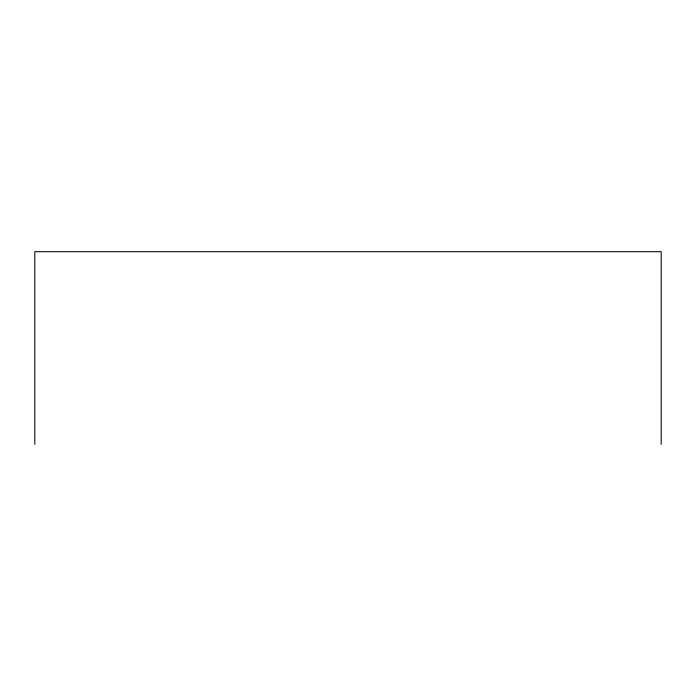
<?xml version="1.0" encoding="UTF-8"?>
<svg xmlns="http://www.w3.org/2000/svg" width="696" height="696" viewBox="0 0 696 696"><rect width="100%" height="100%" fill="white"/><g stroke="black" fill="none" stroke-linecap="round" stroke-linejoin="round"><path stroke-width="1.04" d="M661.2 444.309L661.2 251.691L34.8 251.691L34.8 444.309"/></g></svg>
